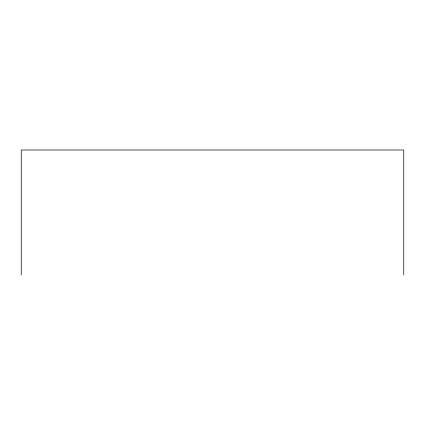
<?xml version="1.0" encoding="UTF-8"?>
<svg xmlns="http://www.w3.org/2000/svg" width="425" height="425" viewBox="0 0 425 425"><rect width="100%" height="100%" fill="white"/><g stroke="black" fill="none" stroke-linecap="round" stroke-linejoin="round"><path stroke-width="0.64" d="M403.75 274.986L403.75 150.014L21.25 150.014L21.25 274.986"/></g></svg>
